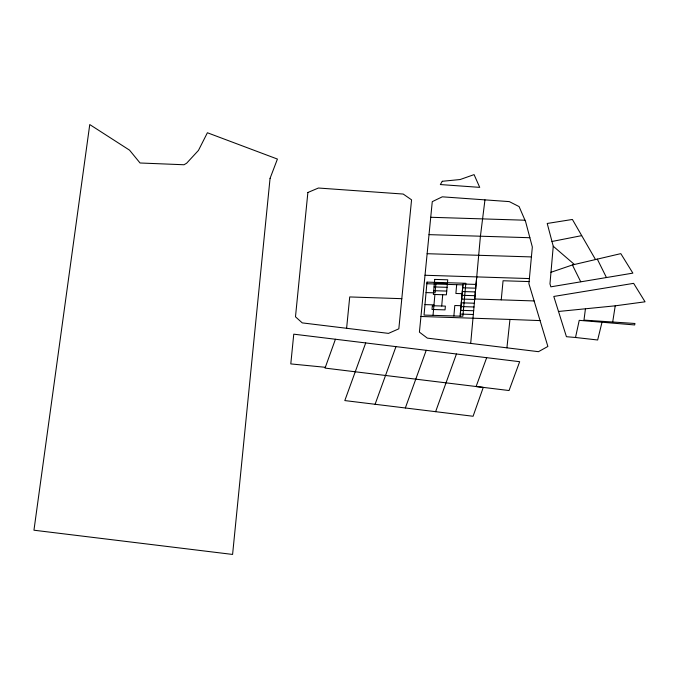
<?xml version="1.0" encoding="UTF-8"?>
<svg xmlns="http://www.w3.org/2000/svg" width="679" height="679" viewBox="0 0 679 679"><rect width="100%" height="100%" fill="white"/><g stroke="black" fill="none" stroke-linecap="round" stroke-linejoin="round"><path stroke-width="1.02" d="M595.491 259.531L572.397 219.461L547.215 223.467L553.249 246.248L549.965 283.873L550.864 286.827L632.87 273.128L620.81 253.632L572.405 264.963L580.706 281.717M433.032 315.345L434.908 294.491M435.85 284.017L435.052 292.861L426.056 292.59M441.706 306L442.716 294.728M453.869 315.973L454.811 305.516L461.024 305.694M456.678 284.679L455.889 293.481L462.11 293.668M460.09 316.159L462.9 284.874L426.845 283.737M476.726 276.896L470.7 343.413M529.102 281.581L528.899 283.678L547.877 346.451L538.489 351.68L427.337 338.125L419.41 332.141L432.268 201.655L442.284 196.825L509.318 201.612L519.096 206.594L525.605 221.634L532.336 247.012L529.102 281.581L503.063 280.75L501.238 299.863M346.604 328.288L349.719 296.944L401.798 298.675M506.916 347.826L509.963 319.444L540.068 320.598M585.4 309.081L583.982 320.115L634.941 323.484L634.678 324.944L579.238 320.344L575.512 337.488L566.43 336.708L553.792 296.451L633.634 283.347L645.05 301.807L615.225 305.822L558.376 311.483M484.959 199.872L480.418 236.25L474.723 298.989L534.118 300.941M612.696 322.007L615.225 305.822M601.917 322.584L597.664 339.992L575.512 337.488M435.621 411.678L456.441 353.988M405.338 407.977L426.217 350.313M335.426 339.254L325.046 368.094L509.055 390.535L519.664 361.695L293.761 334.17L290.79 363.91L325.317 367.297M375.097 404.277L395.976 346.621M365.709 342.937L344.813 400.576L473.076 416.261L483.278 387.386L476.106 386.521L486.682 357.68M550.958 272.287L574.256 264.335L553.249 246.248M551.985 241.478L581.64 235.647M529.866 237.726L429.018 234.637M531.411 256.917L427.133 253.708M434.382 283.168L447.402 283.559M476.055 284.416L463.027 284.026L460.328 314.097L473.348 314.487M434.042 286.928L447.062 287.319M462.696 287.786L475.716 288.176M433.703 290.688L446.731 291.079M462.357 291.546L475.376 291.936M462.017 295.306L475.037 295.696M461.678 299.066L474.706 299.456M461.338 302.826L474.366 303.216M424.969 304.616L433.974 304.888M461.007 306.585L474.027 306.976M460.668 310.337L473.687 310.727M430.724 217.28L524.986 220.208M425.012 275.258L529.382 278.568M420.938 316.482L509.963 319.444M597.299 259.098L606.347 277.338M426.989 282.124L424.036 315.081L462.866 316.244L465.828 283.287L426.989 282.124M432.353 305.72L432.014 309.48L445.042 309.87L445.373 306.11L432.353 305.72M434.721 279.409L433.363 294.448L446.392 294.839L447.741 279.799L434.721 279.409M270.064 178.365L232.591 554.437L33.95 530.214L89.755 124.563L129.536 150.152L140.052 162.994L183.992 164.751L186.632 163.223L198.455 150.415L207.401 132.753L277.422 159.064L270.064 178.365M307.876 192.488L295.484 316.804L302.248 322.89L388.481 333.381L398.828 328.814L411.559 199.83L403.199 194.05L318.409 188.024L307.876 192.488M442.284 181.285L440.34 184.552L479.722 187.362L474.078 174.622L460.133 179.536L442.284 181.285"/></g></svg>
